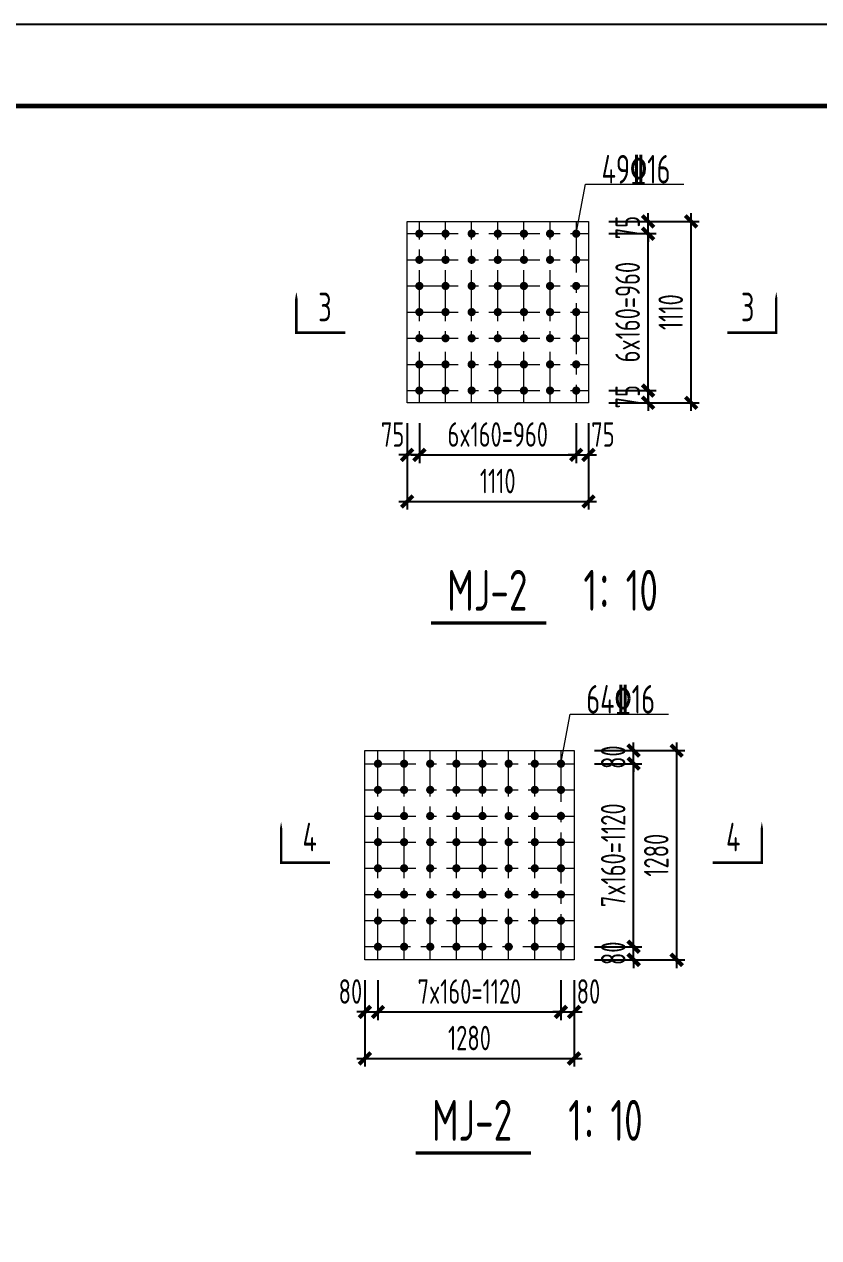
# Model space of a CAD drawing. Extents: x -2876908 to 633791, y -1383861 to 872234.
# Drawn here: x -203816 to -155184, y -556773 to -482523 of the extents above; entities that cross this region are included whole.
import ezdxf
from ezdxf.enums import TextEntityAlignment as Align

# ---------------------------------------------------------------- set-up
doc = ezdxf.new("R2010")
doc.units = 0
doc.header["$LTSCALE"] = 5
doc.header["$MEASUREMENT"] = 0
doc.linetypes.add('CENTER', pattern=[2, 1.25, -0.25, 0.25, -0.25])
doc.layers.get('0').update_dxf_attribs({"linetype": 'CONTINUOUS', "lineweight": 25})
doc.layers.get('DEFPOINTS').update_dxf_attribs({"color": 35, "linetype": 'CONTINUOUS', "lineweight": 13})
for name, color, linetype, lineweight in [('1粗实线', 1, 'CONTINUOUS', 30), ('3中心线', 6, 'CENTER', 18), ('5标注', 3, 'CONTINUOUS', 15), ('6文本', 7, 'CONTINUOUS', 15), ('8轮廓线', 4, 'CONTINUOUS', 15), ('DIM', 3, 'CONTINUOUS', 0), ('HFZT', 5, 'CONTINUOUS', 15), ('REIND', 1, 'CONTINUOUS', 0)]:
    doc.layers.add(name, color=color, linetype=linetype, lineweight=lineweight)
doc.layers.add('M_Dim', color=3, linetype='CONTINUOUS')
doc.styles.add('TSSD_Dimension', font='tssdeng.shx', dxfattribs={"width": 0.7, "bigfont": 'hztxt.shx'})
doc.styles.add('TSSD_NORM', font='tssdeng.shx', dxfattribs={"width": 0.7, "bigfont": 'hztxt.shx'})
doc.dimstyles.new('TSSD_100_100', dxfattribs={"dimtxt": 300, "dimasz": 100, "dimexe": 100, "dimexo": 250, "dimgap": 100, "dimtad": 1, "dimdec": 0, "dimzin": 0, "dimdsep": 46, "dimtxsty": 'TSSD_Dimension', "dimblk": 'ARCHTICK', "dimblk1": 'ARCHTICK', "dimblk2": 'ARCHTICK', "dimcen": 0, "dimdle": 100, "dimclrt": 7, "dimadec": 0, "dimazin": 0, "dimtfac": 1, "dimtdec": 0, "dimtix": 1, "dimtmove": 2, "dimatfit": 3, "dimfxl": 1, "dimtolj": 1, "dimtzin": 0, "dimarcsym": 0})

# ---------------------------------------------------------------- blocks, each defined once
blk = doc.blocks.new('施工设计图框')
at = {"color": 7, "linetype": 'Continuous'}
blk.add_lwpolyline([(-395.5, -13.5), (-395.5, 283.5), (24.5, 283.5), (24.5, -13.5), (-395.5, -13.5)], dxfattribs=at)
at = {"layer": '1粗实线', "color": 7, "linetype": 'Continuous', "const_width": 0.6}
blk.add_lwpolyline([(-370.5, -3.5), (-370.5, 273.5), (14.5, 273.5), (14.5, -3.5), (-370.5, -3.5)], dxfattribs=at)
at = {"layer": 'HFZT', "color": 2, "style": 'TSSD_NORM', "width": 0.7}
for tag, height, p in [('比例尺', 2.5, (7.25, 17.5)), ('图号', 2.5, (-20.49, 3.5)), ('日期', 2.5, (7.25, 3.5)), ('图名', 4, (-76.24, 0.75))]:
    blk.add_attdef(tag, text='', height=height, dxfattribs=at).set_placement(p, align=Align.MIDDLE)
blk = doc.blocks.new('_ArchTick')
at = {"color": 0, "linetype": 'ByBlock', "const_width": 0.5}
blk.add_lwpolyline([(-0.71, -0.71), (0.71, 0.71)], dxfattribs=at)
blk = doc.blocks.new('*D653')
at = {"layer": 'DEFPOINTS', "color": 0, "transparency": 16777216}
for p in [(-182965, -539769), (-182165, -539769), (-182165, -542957)]:
    blk.add_point(p, dxfattribs=at)
at = {"layer": 'DIM', "color": 0, "lineweight": -2, "transparency": 16777216}
for p, q in [((-182965, -541019), (-182965, -543457)), ((-182165, -541019), (-182165, -543457)), ((-182965, -542957), (-183465, -542957)), ((-182965, -542957), (-182165, -542957)), ((-182165, -542957), (-181665, -542957))]:
    blk.add_line(p, q, dxfattribs=at)
at = {"layer": 'DIM', "color": 0, "lineweight": -2, "transparency": 16777216, "xscale": 500, "yscale": 500, "zscale": 500}
blk.add_blockref('_ArchTick', (-182965, -542957), dxfattribs=at)
at = {"layer": 'DIM', "color": 0, "lineweight": -2, "transparency": 16777216, "xscale": 500, "yscale": 500, "zscale": 500, "rotation": 180}
blk.add_blockref('_ArchTick', (-182165, -542957), dxfattribs=at)
at = {"layer": 'DIM', "color": 7, "transparency": 16777216, "insert": (-183851, -541707), "char_height": 1500, "attachment_point": 5, "style": 'TSSD_Dimension'}
blk.add_mtext('\\A1;80', dxfattribs=at)
blk = doc.blocks.new('*D654')
at = {"layer": 'DEFPOINTS', "color": 0, "transparency": 16777216}
for p in [(-182165, -539769), (-170965, -539769), (-170965, -542957)]:
    blk.add_point(p, dxfattribs=at)
at = {"layer": 'DIM', "color": 0, "lineweight": -2, "transparency": 16777216}
for p, q in [((-182165, -541019), (-182165, -543457)), ((-170965, -541019), (-170965, -543457)), ((-182665, -542957), (-170465, -542957))]:
    blk.add_line(p, q, dxfattribs=at)
at = {"layer": 'DIM', "color": 0, "lineweight": -2, "transparency": 16777216, "xscale": 500, "yscale": 500, "zscale": 500, "rotation": 180}
blk.add_blockref('_ArchTick', (-182165, -542957), dxfattribs=at)
at = {"layer": 'DIM', "color": 0, "lineweight": -2, "transparency": 16777216, "xscale": 500, "yscale": 500, "zscale": 500}
blk.add_blockref('_ArchTick', (-170965, -542957), dxfattribs=at)
at = {"layer": 'DIM', "color": 7, "transparency": 16777216, "insert": (-176565, -541707), "char_height": 1500, "attachment_point": 5, "style": 'TSSD_Dimension'}
blk.add_mtext('\\A1;7x160=1120', dxfattribs=at)
blk = doc.blocks.new('*D655')
at = {"layer": 'DEFPOINTS', "color": 0, "transparency": 16777216}
for p in [(-170965, -539769), (-170165, -539769), (-170165, -542957)]:
    blk.add_point(p, dxfattribs=at)
at = {"layer": 'DIM', "color": 0, "lineweight": -2, "transparency": 16777216}
for p, q in [((-170965, -541019), (-170965, -543457)), ((-170165, -541019), (-170165, -543457)), ((-170965, -542957), (-171465, -542957)), ((-170965, -542957), (-170165, -542957)), ((-170165, -542957), (-169665, -542957))]:
    blk.add_line(p, q, dxfattribs=at)
at = {"layer": 'DIM', "color": 0, "lineweight": -2, "transparency": 16777216, "xscale": 500, "yscale": 500, "zscale": 500}
blk.add_blockref('_ArchTick', (-170965, -542957), dxfattribs=at)
at = {"layer": 'DIM', "color": 0, "lineweight": -2, "transparency": 16777216, "xscale": 500, "yscale": 500, "zscale": 500, "rotation": 180}
blk.add_blockref('_ArchTick', (-170165, -542957), dxfattribs=at)
at = {"layer": 'DIM', "color": 7, "transparency": 16777216, "insert": (-169278, -541707), "char_height": 1500, "attachment_point": 5, "style": 'TSSD_Dimension'}
blk.add_mtext('\\A1;80', dxfattribs=at)
blk = doc.blocks.new('*D656')
at = {"layer": 'DEFPOINTS', "color": 0, "transparency": 16777216}
for p in [(-170165, -538969), (-166516, -538969), (-170165, -539769)]:
    blk.add_point(p, dxfattribs=at)
at = {"layer": 'DIM', "color": 0, "lineweight": -2, "transparency": 16777216}
for p, q in [((-168915, -538969), (-166016, -538969)), ((-166516, -538969), (-166516, -538469)), ((-166516, -539769), (-166516, -538969)), ((-168915, -539769), (-166016, -539769)), ((-166516, -539769), (-166516, -540269))]:
    blk.add_line(p, q, dxfattribs=at)
at = {"layer": 'DIM', "color": 0, "lineweight": -2, "transparency": 16777216, "xscale": 500, "yscale": 500, "zscale": 500}
for p, rotation in [((-166516, -538969), 270), ((-166516, -539769), 90)]:
    blk.add_blockref('_ArchTick', p, dxfattribs=dict(at, rotation=rotation))
at = {"layer": 'DIM', "color": 7, "transparency": 16777216, "insert": (-167766, -539369), "char_height": 1500, "attachment_point": 5, "rotation": 90, "style": 'TSSD_Dimension'}
blk.add_mtext('\\A1;80', dxfattribs=at)
blk = doc.blocks.new('*D657')
at = {"layer": 'DEFPOINTS', "color": 0, "transparency": 16777216}
for p in [(-182965, -539769), (-170165, -539769), (-170165, -545805)]:
    blk.add_point(p, dxfattribs=at)
at = {"layer": 'DIM', "color": 0, "lineweight": -2, "transparency": 16777216}
for p, q in [((-182965, -541019), (-182965, -546305)), ((-170165, -541019), (-170165, -546305)), ((-183465, -545805), (-169665, -545805))]:
    blk.add_line(p, q, dxfattribs=at)
at = {"layer": 'DIM', "color": 0, "lineweight": -2, "transparency": 16777216, "xscale": 500, "yscale": 500, "zscale": 500, "rotation": 180}
blk.add_blockref('_ArchTick', (-182965, -545805), dxfattribs=at)
at = {"layer": 'DIM', "color": 0, "lineweight": -2, "transparency": 16777216, "xscale": 500, "yscale": 500, "zscale": 500}
blk.add_blockref('_ArchTick', (-170165, -545805), dxfattribs=at)
at = {"layer": 'DIM', "color": 7, "transparency": 16777216, "insert": (-176565, -544555), "char_height": 1500, "attachment_point": 5, "style": 'TSSD_Dimension'}
blk.add_mtext('\\A1;1280', dxfattribs=at)
blk = doc.blocks.new('*D658')
at = {"layer": 'DEFPOINTS', "color": 0, "transparency": 16777216}
for p in [(-170165, -526969), (-166516, -526969), (-170165, -527769)]:
    blk.add_point(p, dxfattribs=at)
at = {"layer": 'DIM', "color": 0, "lineweight": -2, "transparency": 16777216}
for p, q in [((-168915, -526969), (-166016, -526969)), ((-166516, -526969), (-166516, -526469)), ((-166516, -527769), (-166516, -526969)), ((-168915, -527769), (-166016, -527769)), ((-166516, -527769), (-166516, -528269))]:
    blk.add_line(p, q, dxfattribs=at)
at = {"layer": 'DIM', "color": 0, "lineweight": -2, "transparency": 16777216, "xscale": 500, "yscale": 500, "zscale": 500}
for p, rotation in [((-166516, -526969), 270), ((-166516, -527769), 90)]:
    blk.add_blockref('_ArchTick', p, dxfattribs=dict(at, rotation=rotation))
at = {"layer": 'DIM', "color": 7, "transparency": 16777216, "insert": (-167766, -527369), "char_height": 1500, "attachment_point": 5, "rotation": 90, "style": 'TSSD_Dimension'}
blk.add_mtext('\\A1;80', dxfattribs=at)
blk = doc.blocks.new('*D659')
at = {"layer": 'DEFPOINTS', "color": 0, "transparency": 16777216}
for p in [(-170165, -527769), (-166516, -527769), (-170165, -538969)]:
    blk.add_point(p, dxfattribs=at)
at = {"layer": 'DIM', "color": 0, "lineweight": -2, "transparency": 16777216}
for p, q in [((-168915, -527769), (-166016, -527769)), ((-166516, -539469), (-166516, -527269)), ((-168915, -538969), (-166016, -538969))]:
    blk.add_line(p, q, dxfattribs=at)
at = {"layer": 'DIM', "color": 0, "lineweight": -2, "transparency": 16777216, "xscale": 500, "yscale": 500, "zscale": 500}
for p, rotation in [((-166516, -527769), 90), ((-166516, -538969), 270)]:
    blk.add_blockref('_ArchTick', p, dxfattribs=dict(at, rotation=rotation))
at = {"layer": 'DIM', "color": 7, "transparency": 16777216, "insert": (-167766, -533369), "char_height": 1500, "attachment_point": 5, "rotation": 90, "style": 'TSSD_Dimension'}
blk.add_mtext('\\A1;7x160=1120', dxfattribs=at)
blk = doc.blocks.new('*D660')
at = {"layer": 'DEFPOINTS', "color": 0, "transparency": 16777216}
for p in [(-170165, -526969), (-163879, -526969), (-170165, -539769)]:
    blk.add_point(p, dxfattribs=at)
at = {"layer": 'DIM', "color": 0, "lineweight": -2, "transparency": 16777216}
for p, q in [((-168915, -526969), (-163379, -526969)), ((-163879, -540269), (-163879, -526469)), ((-168915, -539769), (-163379, -539769))]:
    blk.add_line(p, q, dxfattribs=at)
at = {"layer": 'DIM', "color": 0, "lineweight": -2, "transparency": 16777216, "xscale": 500, "yscale": 500, "zscale": 500}
for p, rotation in [((-163879, -526969), 90), ((-163879, -539769), 270)]:
    blk.add_blockref('_ArchTick', p, dxfattribs=dict(at, rotation=rotation))
at = {"layer": 'DIM', "color": 7, "transparency": 16777216, "insert": (-165129, -533369), "char_height": 1500, "attachment_point": 5, "rotation": 90, "style": 'TSSD_Dimension'}
blk.add_mtext('\\A1;1280', dxfattribs=at)
blk = doc.blocks.new('*D829')
at = {"layer": 'DEFPOINTS', "color": 0, "transparency": 16777216}
for p in [(-179631, -505686), (-170031, -505686), (-170031, -508874)]:
    blk.add_point(p, dxfattribs=at)
at = {"layer": 'DIM', "color": 0, "lineweight": -2, "transparency": 16777216}
for p, q in [((-179631, -506936), (-179631, -509374)), ((-170031, -506936), (-170031, -509374)), ((-180131, -508874), (-169531, -508874))]:
    blk.add_line(p, q, dxfattribs=at)
at = {"layer": 'DIM', "color": 0, "lineweight": -2, "transparency": 16777216, "xscale": 500, "yscale": 500, "zscale": 500, "rotation": 180}
blk.add_blockref('_ArchTick', (-179631, -508874), dxfattribs=at)
at = {"layer": 'DIM', "color": 0, "lineweight": -2, "transparency": 16777216, "xscale": 500, "yscale": 500, "zscale": 500}
blk.add_blockref('_ArchTick', (-170031, -508874), dxfattribs=at)
at = {"layer": 'DIM', "color": 7, "transparency": 16777216, "insert": (-174831, -507624), "char_height": 1500, "attachment_point": 5, "style": 'TSSD_Dimension'}
blk.add_mtext('\\A1;6x160=960', dxfattribs=at)
blk = doc.blocks.new('*D830')
at = {"layer": 'DEFPOINTS', "color": 0, "transparency": 16777216}
for p in [(-170031, -505686), (-169281, -505686), (-169281, -508874)]:
    blk.add_point(p, dxfattribs=at)
at = {"layer": 'DIM', "color": 0, "lineweight": -2, "transparency": 16777216}
for p, q in [((-170031, -506936), (-170031, -509374)), ((-169281, -506936), (-169281, -509374)), ((-170031, -508874), (-170531, -508874)), ((-170031, -508874), (-169281, -508874)), ((-169281, -508874), (-168781, -508874))]:
    blk.add_line(p, q, dxfattribs=at)
at = {"layer": 'DIM', "color": 0, "lineweight": -2, "transparency": 16777216, "xscale": 500, "yscale": 500, "zscale": 500}
blk.add_blockref('_ArchTick', (-170031, -508874), dxfattribs=at)
at = {"layer": 'DIM', "color": 0, "lineweight": -2, "transparency": 16777216, "xscale": 500, "yscale": 500, "zscale": 500, "rotation": 180}
blk.add_blockref('_ArchTick', (-169281, -508874), dxfattribs=at)
at = {"layer": 'DIM', "color": 7, "transparency": 16777216, "insert": (-168394, -507624), "char_height": 1500, "attachment_point": 5, "style": 'TSSD_Dimension'}
blk.add_mtext('\\A1;75', dxfattribs=at)
blk = doc.blocks.new('*D831')
at = {"layer": 'DEFPOINTS', "color": 0, "transparency": 16777216}
for p in [(-180381, -505686), (-169281, -505686), (-169281, -511722)]:
    blk.add_point(p, dxfattribs=at)
at = {"layer": 'DIM', "color": 0, "lineweight": -2, "transparency": 16777216}
for p, q in [((-180381, -506936), (-180381, -512222)), ((-169281, -506936), (-169281, -512222)), ((-180881, -511722), (-168781, -511722))]:
    blk.add_line(p, q, dxfattribs=at)
at = {"layer": 'DIM', "color": 0, "lineweight": -2, "transparency": 16777216, "xscale": 500, "yscale": 500, "zscale": 500, "rotation": 180}
blk.add_blockref('_ArchTick', (-180381, -511722), dxfattribs=at)
at = {"layer": 'DIM', "color": 0, "lineweight": -2, "transparency": 16777216, "xscale": 500, "yscale": 500, "zscale": 500}
blk.add_blockref('_ArchTick', (-169281, -511722), dxfattribs=at)
at = {"layer": 'DIM', "color": 7, "transparency": 16777216, "insert": (-174831, -510472), "char_height": 1500, "attachment_point": 5, "style": 'TSSD_Dimension'}
blk.add_mtext('\\A1;1110', dxfattribs=at)
blk = doc.blocks.new('*D832')
at = {"layer": 'DEFPOINTS', "color": 0, "transparency": 16777216}
for p in [(-169281, -494586), (-165631, -494586), (-169281, -495336)]:
    blk.add_point(p, dxfattribs=at)
at = {"layer": 'DIM', "color": 0, "lineweight": -2, "transparency": 16777216}
for p, q in [((-165631, -494586), (-165631, -494086)), ((-168031, -494586), (-165131, -494586)), ((-165631, -495336), (-165631, -494586)), ((-168031, -495336), (-165131, -495336)), ((-165631, -495336), (-165631, -495836))]:
    blk.add_line(p, q, dxfattribs=at)
at = {"layer": 'DIM', "color": 0, "lineweight": -2, "transparency": 16777216, "xscale": 500, "yscale": 500, "zscale": 500}
for p, rotation in [((-165631, -494586), 270), ((-165631, -495336), 90)]:
    blk.add_blockref('_ArchTick', p, dxfattribs=dict(at, rotation=rotation))
at = {"layer": 'DIM', "color": 7, "transparency": 16777216, "insert": (-166881, -494961), "char_height": 1500, "attachment_point": 5, "rotation": 90, "style": 'TSSD_Dimension'}
blk.add_mtext('\\A1;75', dxfattribs=at)
blk = doc.blocks.new('*D833')
at = {"layer": 'DEFPOINTS', "color": 0, "transparency": 16777216}
for p in [(-169281, -495336), (-165631, -495336), (-169281, -504936)]:
    blk.add_point(p, dxfattribs=at)
at = {"layer": 'DIM', "color": 0, "lineweight": -2, "transparency": 16777216}
for p, q in [((-165631, -505436), (-165631, -494836)), ((-168031, -495336), (-165131, -495336)), ((-168031, -504936), (-165131, -504936))]:
    blk.add_line(p, q, dxfattribs=at)
at = {"layer": 'DIM', "color": 0, "lineweight": -2, "transparency": 16777216, "xscale": 500, "yscale": 500, "zscale": 500}
for p, rotation in [((-165631, -495336), 90), ((-165631, -504936), 270)]:
    blk.add_blockref('_ArchTick', p, dxfattribs=dict(at, rotation=rotation))
at = {"layer": 'DIM', "color": 7, "transparency": 16777216, "insert": (-166881, -500136), "char_height": 1500, "attachment_point": 5, "rotation": 90, "style": 'TSSD_Dimension'}
blk.add_mtext('\\A1;6x160=960', dxfattribs=at)
blk = doc.blocks.new('*D834')
at = {"layer": 'DEFPOINTS', "color": 0, "transparency": 16777216}
for p in [(-169281, -494586), (-162995, -494586), (-169281, -505686)]:
    blk.add_point(p, dxfattribs=at)
at = {"layer": 'DIM', "color": 0, "lineweight": -2, "transparency": 16777216}
for p, q in [((-162995, -506186), (-162995, -494086)), ((-168031, -494586), (-162495, -494586)), ((-168031, -505686), (-162495, -505686))]:
    blk.add_line(p, q, dxfattribs=at)
at = {"layer": 'DIM', "color": 0, "lineweight": -2, "transparency": 16777216, "xscale": 500, "yscale": 500, "zscale": 500}
for p, rotation in [((-162995, -494586), 90), ((-162995, -505686), 270)]:
    blk.add_blockref('_ArchTick', p, dxfattribs=dict(at, rotation=rotation))
at = {"layer": 'DIM', "color": 7, "transparency": 16777216, "insert": (-164245, -500136), "char_height": 1500, "attachment_point": 5, "rotation": 90, "style": 'TSSD_Dimension'}
blk.add_mtext('\\A1;1110', dxfattribs=at)
blk = doc.blocks.new('*D840')
at = {"layer": 'DEFPOINTS', "color": 0, "transparency": 16777216}
for p in [(-180381, -505686), (-179631, -505686), (-180381, -508874)]:
    blk.add_point(p, dxfattribs=at)
at = {"layer": 'DIM', "color": 0, "lineweight": -2, "transparency": 16777216}
for p, q in [((-180381, -506936), (-180381, -509374)), ((-179631, -506936), (-179631, -509374)), ((-180381, -508874), (-180881, -508874)), ((-179631, -508874), (-180381, -508874)), ((-179631, -508874), (-179131, -508874))]:
    blk.add_line(p, q, dxfattribs=at)
at = {"layer": 'DIM', "color": 0, "lineweight": -2, "transparency": 16777216, "xscale": 500, "yscale": 500, "zscale": 500}
blk.add_blockref('_ArchTick', (-180381, -508874), dxfattribs=at)
at = {"layer": 'DIM', "color": 0, "lineweight": -2, "transparency": 16777216, "xscale": 500, "yscale": 500, "zscale": 500, "rotation": 180}
blk.add_blockref('_ArchTick', (-179631, -508874), dxfattribs=at)
at = {"layer": 'DIM', "color": 7, "transparency": 16777216, "insert": (-181267, -507624), "char_height": 1500, "attachment_point": 5, "style": 'TSSD_Dimension'}
blk.add_mtext('\\A1;75', dxfattribs=at)
blk = doc.blocks.new('*D841')
at = {"layer": 'DEFPOINTS', "color": 0, "transparency": 16777216}
for p in [(-169281, -504936), (-169281, -505686), (-165631, -505686)]:
    blk.add_point(p, dxfattribs=at)
at = {"layer": 'DIM', "color": 0, "lineweight": -2, "transparency": 16777216}
for p, q in [((-165631, -504936), (-165631, -504436)), ((-168031, -504936), (-165131, -504936)), ((-165631, -504936), (-165631, -505686)), ((-168031, -505686), (-165131, -505686)), ((-165631, -505686), (-165631, -506186))]:
    blk.add_line(p, q, dxfattribs=at)
at = {"layer": 'DIM', "color": 0, "lineweight": -2, "transparency": 16777216, "xscale": 500, "yscale": 500, "zscale": 500}
for p, rotation in [((-165631, -504936), 270), ((-165631, -505686), 90)]:
    blk.add_blockref('_ArchTick', p, dxfattribs=dict(at, rotation=rotation))
at = {"layer": 'DIM', "color": 7, "transparency": 16777216, "insert": (-166881, -505311), "char_height": 1500, "attachment_point": 5, "rotation": 90, "style": 'TSSD_Dimension'}
blk.add_mtext('\\A1;75', dxfattribs=at)

msp = doc.modelspace()

# ---------------------------------------------------------------- linework, layer by layer
at = {"layer": '3中心线', "ltscale": 500}
for p, q in [((-179630.669, -505686.075), (-179630.669, -494586.075)), ((-178030.669, -505686.075), (-178030.669, -494586.075)), ((-176430.669, -505686.075), (-176430.669, -494586.075)), ((-174830.669, -505686.075), (-174830.669, -494586.075)), ((-173230.669, -505686.075), (-173230.669, -494586.075)), ((-171630.669, -505686.075), (-171630.669, -494586.075)), ((-170030.669, -494586.075), (-170030.669, -505686.075)), ((-180380.669, -495336.075), (-169280.669, -495336.075)), ((-180380.669, -496936.075), (-169280.669, -496936.075)), ((-180380.669, -498536.075), (-169280.669, -498536.075)), ((-180380.669, -500136.075), (-169280.669, -500136.075)), ((-180380.669, -501736.075), (-169280.669, -501736.075)), ((-180380.669, -503336.075), (-169280.669, -503336.075)), ((-180380.669, -504936.075), (-169280.669, -504936.075)), ((-182164.823, -539768.931), (-182164.823, -526968.931)), ((-180564.823, -539768.931), (-180564.823, -526968.931)), ((-178964.823, -539768.931), (-178964.823, -526968.931)), ((-177364.823, -539768.931), (-177364.823, -526968.931)), ((-175764.823, -539768.931), (-175764.823, -526968.931)), ((-174164.823, -539768.931), (-174164.823, -526968.931)), ((-172564.823, -539768.931), (-172564.823, -526968.931)), ((-170964.823, -526968.931), (-170964.823, -539768.931)), ((-182964.823, -527768.931), (-170164.823, -527768.931)), ((-182964.823, -529368.931), (-170164.823, -529368.931)), ((-182964.823, -530968.931), (-170164.823, -530968.931)), ((-182964.823, -532568.931), (-170164.823, -532568.931)), ((-182964.823, -534168.931), (-170164.823, -534168.931)), ((-182964.823, -535768.931), (-170164.823, -535768.931)), ((-182964.823, -537368.931), (-170164.823, -537368.931)), ((-170164.823, -538968.931), (-182964.823, -538968.931))]:
    msp.add_line(p, q, dxfattribs=at)
at = {"layer": '5标注'}
for p, q in [((-170030.669, -495336.075), (-169471.338, -492301.221)), ((-169471.338, -492301.221), (-163444.225, -492301.221)), ((-170964.823, -527768.931), (-170405.491, -524734.077)), ((-170405.491, -524734.077), (-164378.378, -524734.077))]:
    msp.add_line(p, q, dxfattribs=at)
at = {"layer": '5标注', "flags": 128}
for points in [[(-184159.955, -501391.962, 150, 150, 0), (-187159.955, -501391.962, 150, 150, 0), (-187159.955, -499891.962, 350, 0, 0), (-187159.955, -498891.962, 0, 0, 0)], [(-160783.831, -501391.962, 150, 150, 0), (-157783.831, -501391.962, 150, 150, 0), (-157783.831, -499891.962, 350, 0, 0), (-157783.831, -498891.962, 0, 0, 0)], [(-185094.109, -533824.818, 150, 150, 0), (-188094.109, -533824.818, 150, 150, 0), (-188094.109, -532324.818, 350, 0, 0), (-188094.109, -531324.818, 0, 0, 0)], [(-161667.984, -533824.818, 150, 150, 0), (-158667.984, -533824.818, 150, 150, 0), (-158667.984, -532324.818, 350, 0, 0), (-158667.984, -531324.818, 0, 0, 0)]]:
    msp.add_lwpolyline(points, format="xyseb", dxfattribs=at)
at = {"layer": '8轮廓线'}
for points in [[(-180380.669, -494586.075), (-169280.669, -494586.075), (-169280.669, -505686.075), (-180380.669, -505686.075)], [(-182964.823, -526968.931), (-170164.823, -526968.931), (-170164.823, -539768.931), (-182964.823, -539768.931)]]:
    msp.add_lwpolyline(points, close=True, dxfattribs=at)
at = {"layer": 'M_Dim'}
for points in [[(-178913.236, -519160.884, 200, 200, 0), (-171860.57, -519160.884, 200, 200, 0)], [(-179847.389, -551593.74, 200, 200, 0), (-172794.723, -551593.74, 200, 200, 0)]]:
    msp.add_lwpolyline(points, format="xyseb", dxfattribs=at)
at = {"layer": 'REIND', "const_width": 250}
for points in [[(-179755.669, -495336.075, 1), (-179505.669, -495336.075, 1)], [(-178155.669, -495336.075, 1), (-177905.669, -495336.075, 1)], [(-176555.669, -495336.075, 1), (-176305.669, -495336.075, 1)], [(-174955.669, -495336.075, 1), (-174705.669, -495336.075, 1)], [(-173355.669, -495336.075, 1), (-173105.669, -495336.075, 1)], [(-171755.669, -495336.075, 1), (-171505.669, -495336.075, 1)], [(-170155.669, -495336.075, 1), (-169905.669, -495336.075, 1)], [(-179755.669, -496936.075, 1), (-179505.669, -496936.075, 1)], [(-178155.669, -496936.075, 1), (-177905.669, -496936.075, 1)], [(-176555.669, -496936.075, 1), (-176305.669, -496936.075, 1)], [(-174955.669, -496936.075, 1), (-174705.669, -496936.075, 1)], [(-173355.669, -496936.075, 1), (-173105.669, -496936.075, 1)], [(-171755.669, -496936.075, 1), (-171505.669, -496936.075, 1)], [(-170155.669, -496936.075, 1), (-169905.669, -496936.075, 1)], [(-179755.669, -498536.075, 1), (-179505.669, -498536.075, 1)], [(-178155.669, -498536.075, 1), (-177905.669, -498536.075, 1)], [(-176555.669, -498536.075, 1), (-176305.669, -498536.075, 1)], [(-174955.669, -498536.075, 1), (-174705.669, -498536.075, 1)], [(-173355.669, -498536.075, 1), (-173105.669, -498536.075, 1)], [(-171755.669, -498536.075, 1), (-171505.669, -498536.075, 1)], [(-170155.669, -498536.075, 1), (-169905.669, -498536.075, 1)], [(-179755.669, -500136.075, 1), (-179505.669, -500136.075, 1)], [(-178155.669, -500136.075, 1), (-177905.669, -500136.075, 1)], [(-176555.669, -500136.075, 1), (-176305.669, -500136.075, 1)], [(-174955.669, -500136.075, 1), (-174705.669, -500136.075, 1)], [(-173355.669, -500136.075, 1), (-173105.669, -500136.075, 1)], [(-171755.669, -500136.075, 1), (-171505.669, -500136.075, 1)], [(-170155.669, -500136.075, 1), (-169905.669, -500136.075, 1)], [(-179755.669, -501736.075, 1), (-179505.669, -501736.075, 1)], [(-178155.669, -501736.075, 1), (-177905.669, -501736.075, 1)], [(-176555.669, -501736.075, 1), (-176305.669, -501736.075, 1)], [(-174955.669, -501736.075, 1), (-174705.669, -501736.075, 1)], [(-173355.669, -501736.075, 1), (-173105.669, -501736.075, 1)], [(-171755.669, -501736.075, 1), (-171505.669, -501736.075, 1)], [(-170155.669, -501736.075, 1), (-169905.669, -501736.075, 1)], [(-179755.669, -503336.075, 1), (-179505.669, -503336.075, 1)], [(-178155.669, -503336.075, 1), (-177905.669, -503336.075, 1)], [(-176555.669, -503336.075, 1), (-176305.669, -503336.075, 1)], [(-174955.669, -503336.075, 1), (-174705.669, -503336.075, 1)], [(-173355.669, -503336.075, 1), (-173105.669, -503336.075, 1)], [(-171755.669, -503336.075, 1), (-171505.669, -503336.075, 1)], [(-170155.669, -503336.075, 1), (-169905.669, -503336.075, 1)], [(-179755.669, -504936.075, 1), (-179505.669, -504936.075, 1)], [(-178155.669, -504936.075, 1), (-177905.669, -504936.075, 1)], [(-176555.669, -504936.075, 1), (-176305.669, -504936.075, 1)], [(-174955.669, -504936.075, 1), (-174705.669, -504936.075, 1)], [(-173355.669, -504936.075, 1), (-173105.669, -504936.075, 1)], [(-171755.669, -504936.075, 1), (-171505.669, -504936.075, 1)], [(-170155.669, -504936.075, 1), (-169905.669, -504936.075, 1)], [(-182289.823, -527768.931, 1), (-182039.823, -527768.931, 1)], [(-180689.823, -527768.931, 1), (-180439.823, -527768.931, 1)], [(-179089.823, -527768.931, 1), (-178839.823, -527768.931, 1)], [(-177489.823, -527768.931, 1), (-177239.823, -527768.931, 1)], [(-175889.823, -527768.931, 1), (-175639.823, -527768.931, 1)], [(-174289.823, -527768.931, 1), (-174039.823, -527768.931, 1)], [(-172689.823, -527768.931, 1), (-172439.823, -527768.931, 1)], [(-171089.823, -527768.931, 1), (-170839.823, -527768.931, 1)], [(-182289.823, -529368.931, 1), (-182039.823, -529368.931, 1)], [(-180689.823, -529368.931, 1), (-180439.823, -529368.931, 1)], [(-179089.823, -529368.931, 1), (-178839.823, -529368.931, 1)], [(-177489.823, -529368.931, 1), (-177239.823, -529368.931, 1)], [(-175889.823, -529368.931, 1), (-175639.823, -529368.931, 1)], [(-174289.823, -529368.931, 1), (-174039.823, -529368.931, 1)], [(-172689.823, -529368.931, 1), (-172439.823, -529368.931, 1)], [(-171089.823, -529368.931, 1), (-170839.823, -529368.931, 1)], [(-182289.823, -530968.931, 1), (-182039.823, -530968.931, 1)], [(-180689.823, -530968.931, 1), (-180439.823, -530968.931, 1)], [(-179089.823, -530968.931, 1), (-178839.823, -530968.931, 1)], [(-177489.823, -530968.931, 1), (-177239.823, -530968.931, 1)], [(-175889.823, -530968.931, 1), (-175639.823, -530968.931, 1)], [(-174289.823, -530968.931, 1), (-174039.823, -530968.931, 1)], [(-172689.823, -530968.931, 1), (-172439.823, -530968.931, 1)], [(-171089.823, -530968.931, 1), (-170839.823, -530968.931, 1)], [(-182289.823, -532568.931, 1), (-182039.823, -532568.931, 1)], [(-180689.823, -532568.931, 1), (-180439.823, -532568.931, 1)], [(-179089.823, -532568.931, 1), (-178839.823, -532568.931, 1)], [(-177489.823, -532568.931, 1), (-177239.823, -532568.931, 1)], [(-175889.823, -532568.931, 1), (-175639.823, -532568.931, 1)], [(-174289.823, -532568.931, 1), (-174039.823, -532568.931, 1)], [(-172689.823, -532568.931, 1), (-172439.823, -532568.931, 1)], [(-171089.823, -532568.931, 1), (-170839.823, -532568.931, 1)], [(-182289.823, -534168.931, 1), (-182039.823, -534168.931, 1)], [(-180689.823, -534168.931, 1), (-180439.823, -534168.931, 1)], [(-179089.823, -534168.931, 1), (-178839.823, -534168.931, 1)], [(-177489.823, -534168.931, 1), (-177239.823, -534168.931, 1)], [(-175889.823, -534168.931, 1), (-175639.823, -534168.931, 1)], [(-174289.823, -534168.931, 1), (-174039.823, -534168.931, 1)], [(-172689.823, -534168.931, 1), (-172439.823, -534168.931, 1)], [(-171089.823, -534168.931, 1), (-170839.823, -534168.931, 1)], [(-182289.823, -535768.931, 1), (-182039.823, -535768.931, 1)], [(-180689.823, -535768.931, 1), (-180439.823, -535768.931, 1)], [(-179089.823, -535768.931, 1), (-178839.823, -535768.931, 1)], [(-177489.823, -535768.931, 1), (-177239.823, -535768.931, 1)], [(-175889.823, -535768.931, 1), (-175639.823, -535768.931, 1)], [(-174289.823, -535768.931, 1), (-174039.823, -535768.931, 1)], [(-172689.823, -535768.931, 1), (-172439.823, -535768.931, 1)], [(-171089.823, -535768.931, 1), (-170839.823, -535768.931, 1)], [(-182289.823, -537368.931, 1), (-182039.823, -537368.931, 1)], [(-180689.823, -537368.931, 1), (-180439.823, -537368.931, 1)], [(-179089.823, -537368.931, 1), (-178839.823, -537368.931, 1)], [(-177489.823, -537368.931, 1), (-177239.823, -537368.931, 1)], [(-175889.823, -537368.931, 1), (-175639.823, -537368.931, 1)], [(-174289.823, -537368.931, 1), (-174039.823, -537368.931, 1)], [(-172689.823, -537368.931, 1), (-172439.823, -537368.931, 1)], [(-171089.823, -537368.931, 1), (-170839.823, -537368.931, 1)], [(-182289.823, -538968.931, 1), (-182039.823, -538968.931, 1)], [(-180689.823, -538968.931, 1), (-180439.823, -538968.931, 1)], [(-179089.823, -538968.931, 1), (-178839.823, -538968.931, 1)], [(-177489.823, -538968.931, 1), (-177239.823, -538968.931, 1)], [(-175889.823, -538968.931, 1), (-175639.823, -538968.931, 1)], [(-174289.823, -538968.931, 1), (-174039.823, -538968.931, 1)], [(-172689.823, -538968.931, 1), (-172439.823, -538968.931, 1)], [(-171089.823, -538968.931, 1), (-170839.823, -538968.931, 1)]]:
    msp.add_lwpolyline(points, format="xyb", close=True, dxfattribs=at)

# ---------------------------------------------------------------- block references
at = {"xscale": 500, "yscale": 500, "zscale": 500}
msp.add_blockref('施工设计图框', (-118800.389, -624273.382), dxfattribs=at)

# ---------------------------------------------------------------- texts
at = {"layer": '5标注', "color": 7, "char_height": 1750, "attachment_point": 7, "style": 'TSSD_NORM'}
for s, insert in [('49\x8416', (-168476.154, -492268.721)), ('64\x8416', (-169410.307, -524701.577))]:
    msp.add_mtext(s, dxfattribs=dict(at, insert=insert))
at = {"layer": '6文本', "style": 'TSSD_NORM', "width": 0.7}
for s, p in [('3', (-185409.955, -499824.655)), ('3', (-159533.831, -499824.655)), ('4', (-186344.109, -532257.511)), ('4', (-160417.984, -532257.511))]:
    msp.add_text(s, height=1750, dxfattribs=at).set_placement(p, align=Align.MIDDLE_CENTER)
for s, p in [('MJ-2', (-175469.99, -517157.679)), ('1：10', (-167304.699, -517157.679)), ('MJ-2', (-176404.143, -549590.535)), ('1：10', (-168238.852, -549590.535))]:
    msp.add_text(s, height=2500, dxfattribs=at).set_placement(p, align=Align.MIDDLE)

# ---------------------------------------------------------------- dimensions: what is measured, and where the dimension line sits
at = {"layer": 'DIM'}
for base, p1, p2, angle, picture, middle in [((-165631.478, -494586.075), (-169280.669, -495336.075), (-169280.669, -494586.075), 90, '*D832', (-166881.478, -494961.075)), ((-162994.831, -494586.075), (-169280.669, -505686.075), (-169280.669, -494586.075), 90, '*D834', (-164244.831, -500136.075)), ((-165631.478, -505686.075), (-169280.669, -504936.075), (-169280.669, -505686.075), 270, '*D841', (-166881.478, -505311.075)), ((-166515.631, -526968.931), (-170164.823, -527768.931), (-170164.823, -526968.931), 90, '*D658', (-167765.631, -527368.931)), ((-163878.985, -526968.931), (-170164.823, -539768.931), (-170164.823, -526968.931), 90, '*D660', (-165128.985, -533368.931)), ((-166515.631, -538968.931), (-170164.823, -539768.931), (-170164.823, -538968.931), 90, '*D656', (-167765.631, -539368.931))]:
    dim = msp.add_linear_dim(base=base, p1=p1, p2=p2, angle=angle, dimstyle='TSSD_100_100', override={"dimtxt": 1500, "dimasz": 500, "dimexe": 500, "dimexo": 1250, "dimgap": 500, "dimlfac": 0.1, "dimdle": 500}, dxfattribs=at)
    dim.commit()
    dim.dimension.update_dxf_attribs({"geometry": picture, "text_midpoint": middle})
for base, p1, p2, text, picture, middle in [((-165631.478, -495336.075), (-169280.669, -504936.075), (-169280.669, -495336.075), '6x160=<>', '*D833', (-166881.478, -500136.075)), ((-166515.631, -527768.931), (-170164.823, -538968.931), (-170164.823, -527768.931), '7x160=<>', '*D659', (-167765.631, -533368.931))]:
    dim = msp.add_linear_dim(base=base, p1=p1, p2=p2, angle=90, text=text, dimstyle='TSSD_100_100', override={"dimtxt": 1500, "dimasz": 500, "dimexe": 500, "dimexo": 1250, "dimgap": 500, "dimlfac": 0.1, "dimdle": 500}, dxfattribs=at)
    dim.commit()
    dim.dimension.update_dxf_attribs({"geometry": picture, "text_midpoint": middle})
dim = msp.add_linear_dim(base=(-180380.669, -508874.104), p1=(-179630.669, -505686.075), p2=(-180380.669, -505686.075), angle=180, dimstyle='TSSD_100_100', override={"dimtxt": 1500, "dimasz": 500, "dimexe": 500, "dimexo": 1250, "dimgap": 500, "dimlfac": 0.1, "dimdle": 500}, dxfattribs=at)
dim.commit()
dim.dimension.update_dxf_attribs({"geometry": '*D840', "text_midpoint": (-181267.208, -507624.104), "dimtype": 160})
for base, p1, p2, picture, middle in [((-169280.669, -511721.967), (-180380.669, -505686.075), (-169280.669, -505686.075), '*D831', (-174830.669, -510471.967)), ((-170164.823, -545804.823), (-182964.823, -539768.931), (-170164.823, -539768.931), '*D657', (-176564.823, -544554.823))]:
    dim = msp.add_linear_dim(base=base, p1=p1, p2=p2, dimstyle='TSSD_100_100', override={"dimtxt": 1500, "dimasz": 500, "dimexe": 500, "dimexo": 1250, "dimgap": 500, "dimlfac": 0.1, "dimdle": 500}, dxfattribs=at)
    dim.commit()
    dim.dimension.update_dxf_attribs({"geometry": picture, "text_midpoint": middle})
for base, p1, p2, text, picture, middle in [((-170030.669, -508874.104), (-179630.669, -505686.075), (-170030.669, -505686.075), '6x160=<>', '*D829', (-174830.669, -507624.104)), ((-170964.823, -542956.96), (-182164.823, -539768.931), (-170964.823, -539768.931), '7x160=<>', '*D654', (-176564.823, -541706.96))]:
    dim = msp.add_linear_dim(base=base, p1=p1, p2=p2, text=text, dimstyle='TSSD_100_100', override={"dimtxt": 1500, "dimasz": 500, "dimexe": 500, "dimexo": 1250, "dimgap": 500, "dimlfac": 0.1, "dimdle": 500}, dxfattribs=at)
    dim.commit()
    dim.dimension.update_dxf_attribs({"geometry": picture, "text_midpoint": middle})
for base, p1, p2, picture, middle in [((-169280.669, -508874.104), (-170030.669, -505686.075), (-169280.669, -505686.075), '*D830', (-168394.131, -507624.104)), ((-182164.823, -542956.96), (-182964.823, -539768.931), (-182164.823, -539768.931), '*D653', (-183851.361, -541706.96)), ((-170164.823, -542956.96), (-170964.823, -539768.931), (-170164.823, -539768.931), '*D655', (-169278.284, -541706.96))]:
    dim = msp.add_linear_dim(base=base, p1=p1, p2=p2, dimstyle='TSSD_100_100', override={"dimtxt": 1500, "dimasz": 500, "dimexe": 500, "dimexo": 1250, "dimgap": 500, "dimlfac": 0.1, "dimdle": 500}, dxfattribs=at)
    dim.commit()
    dim.dimension.update_dxf_attribs({"geometry": picture, "text_midpoint": middle, "dimtype": 160})

doc.saveas('drawing.dxf')
